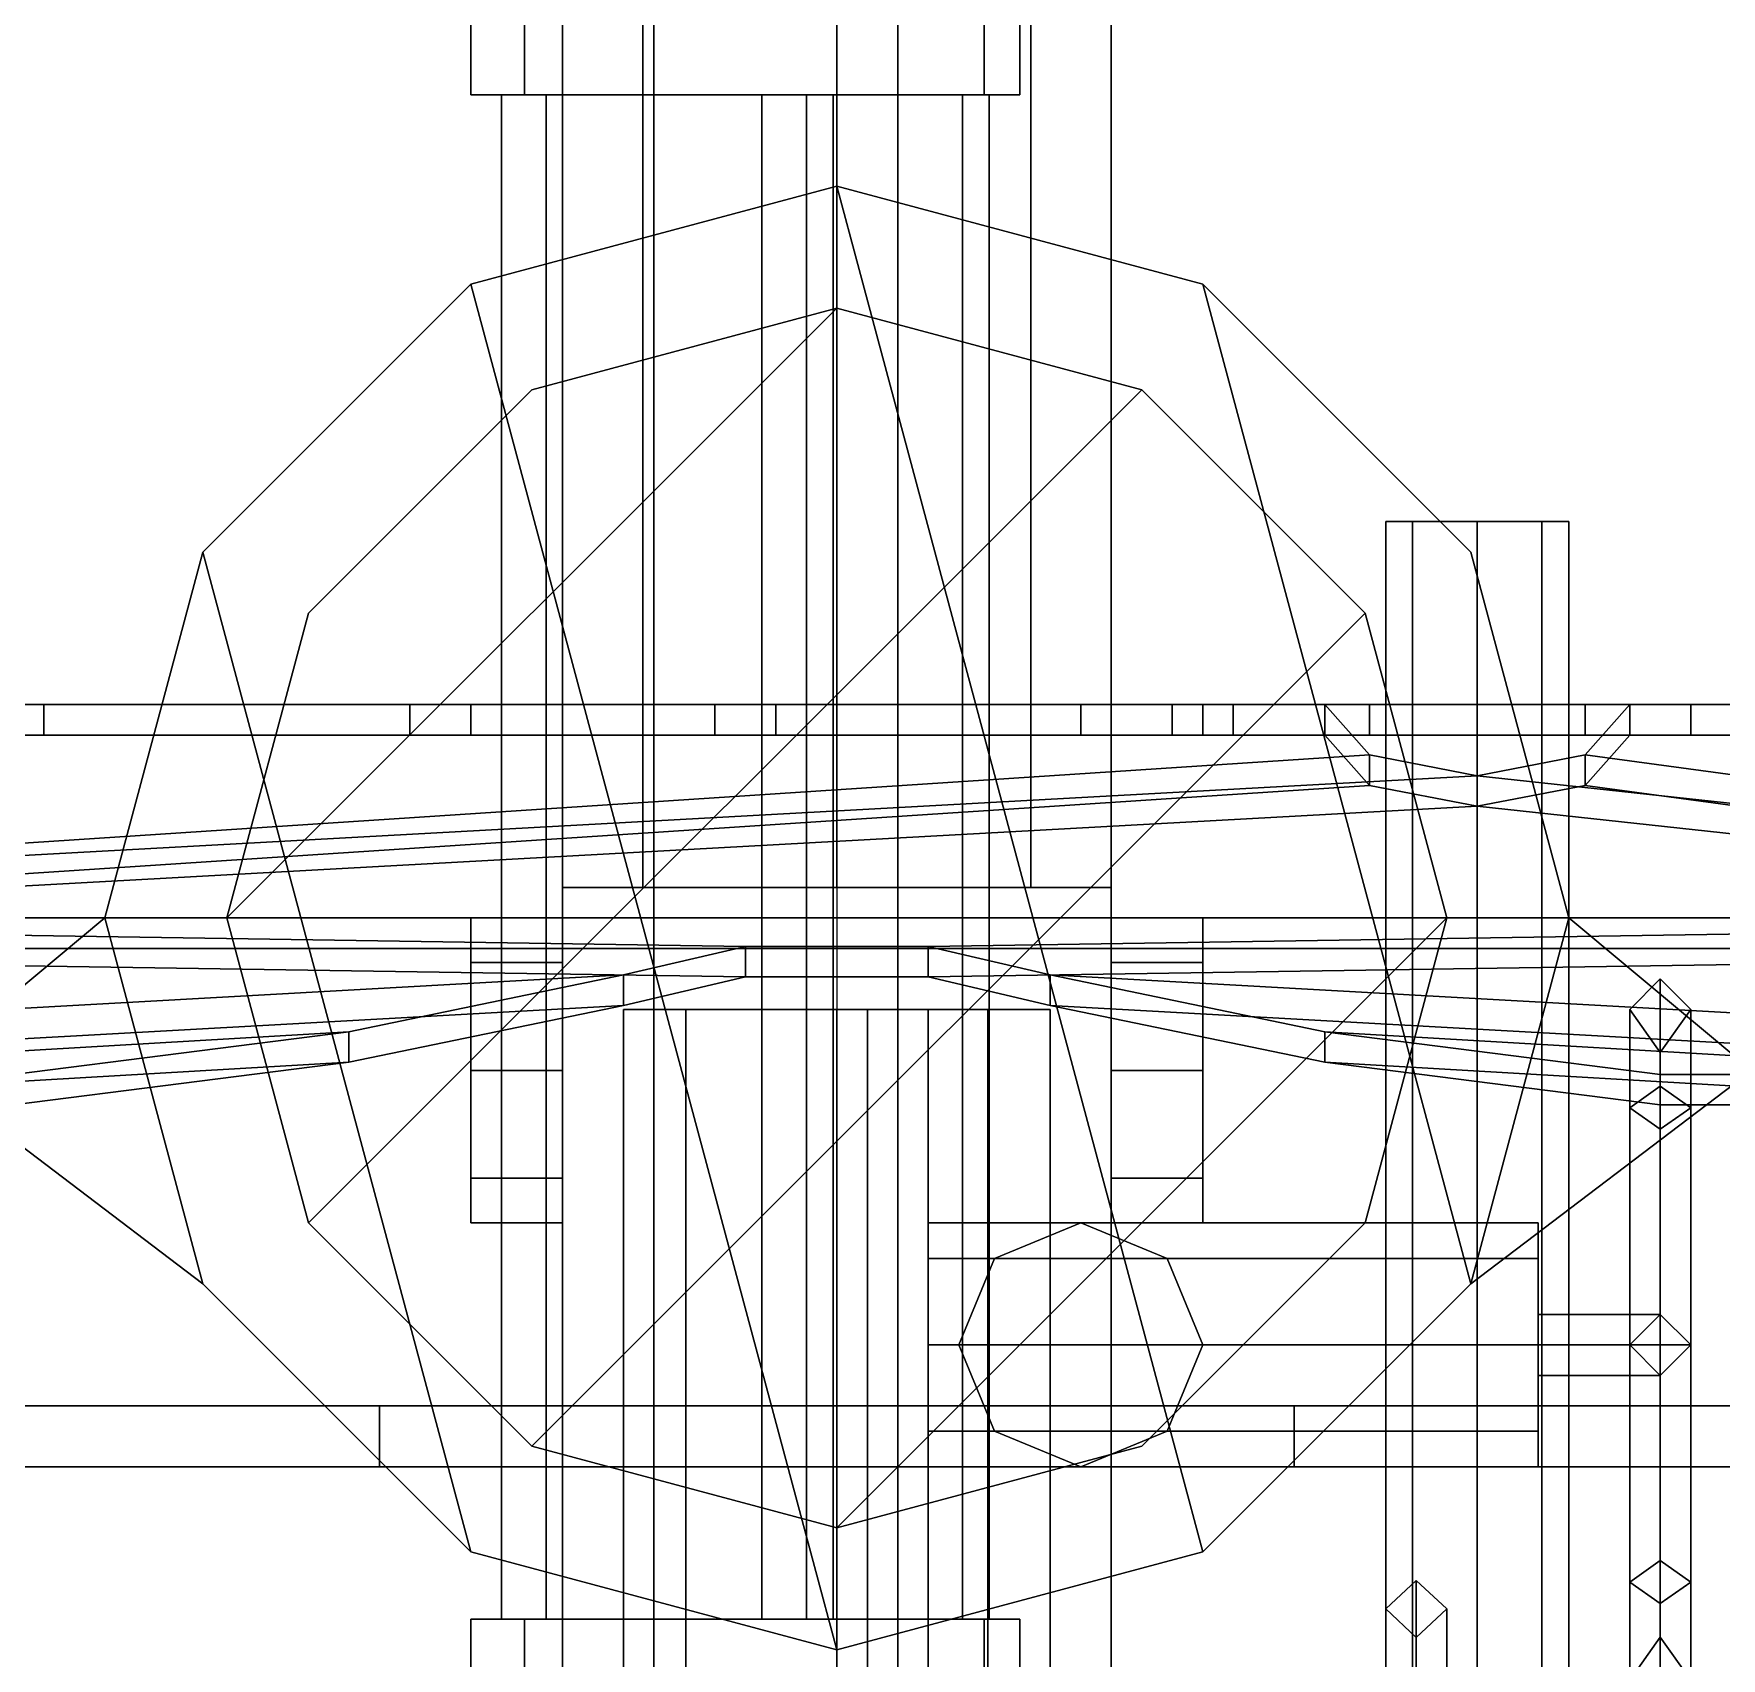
# Model space of a CAD drawing. Header units: millimetres. Extents: x -0.8 to 1, y -3.1 to 9.
# Drawn here: x -0.263 to 0.29, y -0.273 to 0.26 of the extents above; entities that cross this region are included whole.
import ezdxf

# ---------------------------------------------------------------- set-up
doc = ezdxf.new("R2010")
doc.units = ezdxf.units.MM
for name, color, linetype in [('gun', 1, 'Continuous'), ('sleeve', 5, 'Continuous'), ('tmp', 4, 'Continuous'), ('turret', 2, 'Continuous')]:
    doc.layers.add(name, color=color, linetype=linetype)

msp = doc.modelspace()

# ---------------------------------------------------------------- linework, layer by layer
for points in [[(0, 0.21, 0.48), (-0.12, 0.17785, 0.48), (-0.12, 0.17785, 0.5), (0, 0.21, 0.5)], [(-0.12, 0.17785, 0.5), (0, -0.27, 0.5), (0.12, -0.23785, 0.5), (0, 0.21, 0.5)], [(0.12, 0.17785, 0.48), (0, 0.21, 0.48), (0, 0.21, 0.5), (0.12, 0.17785, 0.5)], [(0, 0.21, 0.5), (0.12, -0.23785, 0.5), (0.20785, -0.15, 0.5), (0.12, 0.17785, 0.5)], [(-0.12, 0.17785, 0.48), (-0.20785, 0.09, 0.48), (-0.20785, 0.09, 0.5), (-0.12, 0.17785, 0.5)], [(-0.20785, 0.09, 0.5), (-0.12, -0.23785, 0.5), (0, -0.27, 0.5), (-0.12, 0.17785, 0.5)], [(0.20785, 0.09, 0.48), (0.12, 0.17785, 0.48), (0.12, 0.17785, 0.5), (0.20785, 0.09, 0.5)], [(0.12, 0.17785, 0.5), (0.20785, -0.15, 0.5), (0.24, -0.03, 0.5), (0.20785, 0.09, 0.5)], [(-0.20785, 0.09, 0.48), (-0.24, -0.03, 0.48), (-0.24, -0.03, 0.5), (-0.20785, 0.09, 0.5)], [(-0.24, -0.03, 0.5), (-0.20785, -0.15, 0.5), (-0.12, -0.23785, 0.5), (-0.20785, 0.09, 0.5)], [(0.24, -0.03, 0.48), (0.20785, 0.09, 0.48), (0.20785, 0.09, 0.5), (0.24, -0.03, 0.5)], [(0.3, -0.19, 0.28), (-0.3, -0.19, 0.28), (-0.57, 0.04, 0.28), (0.57, 0.04, 0.28)], [(0.57, 0.04, 0.28), (-0.57, 0.04, 0.28), (-0.57, 0.04, 0.48), (0.57, 0.04, 0.48)], [(-0.57, 0.04, 0.48), (-0.3, -0.08, 0.48), (-0.24, -0.03, 0.48), (-0.22124, 0.04, 0.48)], [(0.3, -0.08, 0.48), (0.57, 0.04, 0.48), (0.22124, 0.04, 0.48), (0.24, -0.03, 0.48)], [(0.28, 0.04, 0.48), (0.28, 0.03, 0.48), (0.28, 0.03, 0.55), (0.28, 0.04, 0.55)], [(0.64, 0.04, 0.55), (0.64, 0.04, 0.48), (0.28, 0.04, 0.48), (0.28, 0.04, 0.55)], [(0.28, 0.04, 0.55), (0.28, 0.03, 0.55), (0.64, 0.03, 0.55), (0.64, 0.04, 0.55)], [(0.28, 0.03, 0.55), (0.28, 0.03, 0.48), (0.64, 0.03, 0.48), (0.64, 0.03, 0.55)], [(-0.24, -0.03, 0.48), (-0.3, -0.08, 0.48), (-0.3, -0.08, 0.48), (-0.20785, -0.15, 0.48)], [(-0.24, -0.03, 0.48), (-0.20785, -0.15, 0.48), (-0.20785, -0.15, 0.5), (-0.24, -0.03, 0.5)], [(0.20785, -0.15, 0.48), (0.24, -0.03, 0.48), (0.24, -0.03, 0.5), (0.20785, -0.15, 0.5)], [(0.3, -0.08, 0.48), (0.3, -0.08, 0.48), (0.24, -0.03, 0.48), (0.20785, -0.15, 0.48)], [(-0.20785, -0.15, 0.48), (-0.3, -0.08, 0.48), (-0.3, -0.19, 0.48), (-0.16785, -0.19, 0.48)], [(0.20785, -0.15, 0.48), (0.16785, -0.19, 0.48), (0.3, -0.19, 0.48), (0.3, -0.08, 0.48)], [(-0.20785, -0.15, 0.48), (-0.12, -0.23785, 0.48), (-0.12, -0.23785, 0.5), (-0.20785, -0.15, 0.5)], [(0.12, -0.23785, 0.48), (0.20785, -0.15, 0.48), (0.20785, -0.15, 0.5), (0.12, -0.23785, 0.5)], [(-0.15, -0.21, 0.3), (-0.3, -0.21, 0.3), (-0.3, -0.19, 0.28), (-0.15, -0.19, 0.28)], [(-0.3, -0.19, 0.48), (-0.3, -0.21, 0.46), (-0.15, -0.21, 0.46), (-0.15, -0.19, 0.48)], [(0.15, -0.21, 0.28), (-0.15, -0.21, 0.28), (-0.15, -0.19, 0.28), (0.15, -0.19, 0.28)], [(-0.15, -0.19, 0.48), (-0.15, -0.21, 0.48), (0.15, -0.21, 0.48), (0.15, -0.19, 0.48)], [(0.3, -0.21, 0.3), (0.15, -0.21, 0.3), (0.15, -0.19, 0.28), (0.3, -0.19, 0.28)], [(0.15, -0.19, 0.48), (0.15, -0.21, 0.46), (0.3, -0.21, 0.46), (0.3, -0.19, 0.48)], [(0.15, -0.21, 0.3), (0.15, -0.21, 0.28), (0.15, -0.21, 0.28), (0.15, -0.19, 0.28)], [(0.15, -0.21, 0.48), (0.15, -0.21, 0.46), (0.15, -0.21, 0.46), (0.15, -0.19, 0.48)], [(-0.15, -0.21, 0.46), (-0.3, -0.21, 0.46), (-0.3, -0.21, 0.3), (-0.15, -0.21, 0.3)], [(0.15, -0.21, 0.48), (-0.15, -0.21, 0.48), (-0.15, -0.21, 0.28), (0.15, -0.21, 0.28)], [(0.3, -0.21, 0.46), (0.15, -0.21, 0.46), (0.15, -0.21, 0.3), (0.3, -0.21, 0.3)], [(-0.12, -0.23785, 0.48), (0, -0.27, 0.48), (0, -0.27, 0.5), (-0.12, -0.23785, 0.5)], [(0, -0.27, 0.48), (0.12, -0.23785, 0.48), (0.12, -0.23785, 0.5), (0, -0.27, 0.5)]]:
    msp.add_3dface(points)
at = {"layer": 'gun'}
for points in [[(-0.0495, -0.06, 0.7595), (-0.07, -0.06, 0.71), (-0.07, -0.56, 0.71), (-0.0495, -0.56, 0.7595)], [(-0.07, -0.06, 0.71), (-0.0495, -0.06, 0.6605), (-0.0495, -0.56, 0.6605), (-0.07, -0.56, 0.71)], [(0, -0.06, 0.78), (-0.0495, -0.06, 0.7595), (-0.0495, -0.56, 0.7595), (0, -0.56, 0.78)], [(-0.0495, -0.06, 0.6605), (0, -0.06, 0.64), (0, -0.56, 0.64), (-0.0495, -0.56, 0.6605)], [(0.0495, -0.06, 0.7595), (0, -0.06, 0.78), (0, -0.56, 0.78), (0.0495, -0.56, 0.7595)], [(0, -0.06, 0.64), (0.0495, -0.06, 0.6605), (0.0495, -0.56, 0.6605), (0, -0.56, 0.64)], [(0.02, -0.06, 0.87), (0.01, -0.06, 0.86), (0.01, -0.56, 0.86), (0.02, -0.56, 0.87)], [(0.01, -0.06, 0.86), (0.02, -0.06, 0.85), (0.02, -0.56, 0.85), (0.01, -0.56, 0.86)], [(0.03, -0.06, 0.86), (0.02, -0.06, 0.87), (0.02, -0.56, 0.87), (0.03, -0.56, 0.86)], [(0.02, -0.06, 0.85), (0.03, -0.06, 0.86), (0.03, -0.56, 0.86), (0.02, -0.56, 0.85)], [(0.07, -0.06, 0.71), (0.0495, -0.06, 0.7595), (0.0495, -0.56, 0.7595), (0.07, -0.56, 0.71)], [(0.0495, -0.06, 0.6605), (0.07, -0.06, 0.71), (0.07, -0.56, 0.71), (0.0495, -0.56, 0.6605)]]:
    msp.add_3dface(points, dxfattribs=at)
at = {"layer": 'sleeve'}
for points in [[(-0.06364, 0.48, 0.77364), (-0.09, 0.48, 0.71), (-0.09, -0.02, 0.71), (-0.06364, -0.02, 0.77364)], [(-0.09, 0.48, 0.71), (-0.06364, 0.48, 0.64636), (-0.06364, -0.02, 0.64636), (-0.09, -0.02, 0.71)], [(0, 0.48, 0.8), (-0.06364, 0.48, 0.77364), (-0.06364, -0.02, 0.77364), (0, -0.02, 0.8)], [(-0.06364, 0.48, 0.64636), (0, 0.48, 0.62), (0, -0.02, 0.62), (-0.06364, -0.02, 0.64636)], [(0.06364, 0.48, 0.77364), (0, 0.48, 0.8), (0, -0.02, 0.8), (0.06364, -0.02, 0.77364)], [(0, 0.48, 0.62), (0.06364, 0.48, 0.64636), (0.06364, -0.02, 0.64636), (0, -0.02, 0.62)], [(0.09, 0.48, 0.71), (0.06364, 0.48, 0.77364), (0.06364, -0.02, 0.77364), (0.09, -0.02, 0.71)], [(0.06364, 0.48, 0.64636), (0.09, 0.48, 0.71), (0.09, -0.02, 0.71), (0.06364, -0.02, 0.64636)], [(-0.10243, 0.29, 0.90243), (-0.12, 0.29, 0.86), (-0.12, 0.24, 0.86), (-0.10243, 0.24, 0.90243)], [(-0.12, 0.29, 0.86), (-0.10243, 0.29, 0.81757), (-0.10243, 0.24, 0.81757), (-0.12, 0.24, 0.86)], [(-0.06, 0.29, 0.92), (-0.10243, 0.29, 0.90243), (-0.10243, 0.24, 0.90243), (-0.06, 0.24, 0.92)], [(-0.10243, 0.29, 0.81757), (-0.09, 0.29, 0.81), (-0.09, 0.24, 0.81), (-0.10243, 0.24, 0.81757)], [(0.02, 0.29, 0.9), (-0.06, 0.29, 0.92), (-0.06, 0.24, 0.92), (0.02, 0.24, 0.9)], [(0.04828, 0.29, 0.88828), (0.02, 0.29, 0.9), (0.02, 0.24, 0.9), (0.04828, 0.24, 0.88828)], [(0.06, 0.29, 0.86), (0.04828, 0.29, 0.88828), (0.04828, 0.24, 0.88828), (0.06, 0.24, 0.86)], [(0.06, 0.29, 0.83), (0.06, 0.29, 0.86), (0.06, 0.24, 0.86), (0.06, 0.24, 0.83)], [(-0.10243, 0.24, 0.90243), (-0.12, 0.24, 0.86), (-0.11, 0.24, 0.86), (-0.09536, 0.24, 0.89536)], [(-0.12, 0.24, 0.86), (-0.10243, 0.24, 0.81757), (-0.09536, 0.24, 0.82464), (-0.11, 0.24, 0.86)], [(-0.09536, 0.24, 0.89536), (-0.11, 0.24, 0.86), (-0.11, -0.26, 0.86), (-0.09536, -0.26, 0.89536)], [(-0.11, 0.24, 0.86), (-0.09536, 0.24, 0.82464), (-0.09536, -0.26, 0.82464), (-0.11, -0.26, 0.86)], [(-0.06, 0.24, 0.92), (-0.10243, 0.24, 0.90243), (-0.09536, 0.24, 0.89536), (-0.06, 0.24, 0.91)], [(-0.10243, 0.24, 0.81757), (-0.09, 0.24, 0.81), (-0.06, 0.24, 0.81), (-0.09536, 0.24, 0.82464)], [(-0.06, 0.24, 0.91), (-0.09536, 0.24, 0.89536), (-0.09536, -0.26, 0.89536), (-0.06, -0.26, 0.91)], [(-0.09536, 0.24, 0.82464), (-0.06, 0.24, 0.81), (-0.06, -0.26, 0.81), (-0.09536, -0.26, 0.82464)], [(0.02, 0.24, 0.9), (-0.06, 0.24, 0.92), (-0.06, 0.24, 0.91), (-0.02464, 0.24, 0.89536)], [(-0.02464, 0.24, 0.89536), (-0.06, 0.24, 0.91), (-0.06, -0.26, 0.91), (-0.02464, -0.26, 0.89536)], [(-0.06, 0.24, 0.81), (-0.02464, 0.24, 0.82464), (-0.02464, -0.26, 0.82464), (-0.06, -0.26, 0.81)], [(0.02, 0.24, 0.9), (-0.02464, 0.24, 0.89536), (-0.00121, 0.24, 0.88121), (0.02, 0.24, 0.89)], [(-0.01, 0.24, 0.86), (-0.02464, 0.24, 0.89536), (-0.02464, -0.26, 0.89536), (-0.01, -0.26, 0.86)], [(-0.02464, 0.24, 0.82464), (-0.01, 0.24, 0.86), (-0.01, -0.26, 0.86), (-0.02464, -0.26, 0.82464)], [(-0.00121, 0.24, 0.88121), (-0.01, 0.24, 0.86), (-0.01, -0.26, 0.86), (-0.00121, -0.26, 0.88121)], [(-0.01, 0.24, 0.86), (-0.00121, 0.24, 0.83879), (-0.00121, -0.26, 0.83879), (-0.01, -0.26, 0.86)], [(0.02, 0.24, 0.89), (-0.00121, 0.24, 0.88121), (-0.00121, -0.26, 0.88121), (0.02, -0.26, 0.89)], [(-0.00121, 0.24, 0.83879), (0.02, 0.24, 0.83), (0.02, -0.26, 0.83), (-0.00121, -0.26, 0.83879)], [(0.04828, 0.24, 0.88828), (0.02, 0.24, 0.9), (0.02, 0.24, 0.89), (0.04121, 0.24, 0.88121)], [(0.02, 0.24, 0.83), (0.06, 0.24, 0.83), (0.04121, 0.24, 0.83879), (0.02, 0.24, 0.83)], [(0.04121, 0.24, 0.88121), (0.02, 0.24, 0.89), (0.02, -0.26, 0.89), (0.04121, -0.26, 0.88121)], [(0.02, 0.24, 0.83), (0.04121, 0.24, 0.83879), (0.04121, -0.26, 0.83879), (0.02, -0.26, 0.83)], [(0.06, 0.24, 0.86), (0.04828, 0.24, 0.88828), (0.04121, 0.24, 0.88121), (0.05, 0.24, 0.86)], [(0.06, 0.24, 0.83), (0.06, 0.24, 0.86), (0.05, 0.24, 0.86), (0.04121, 0.24, 0.83879)], [(0.05, 0.24, 0.86), (0.04121, 0.24, 0.88121), (0.04121, -0.26, 0.88121), (0.05, -0.26, 0.86)], [(0.04121, 0.24, 0.83879), (0.05, 0.24, 0.86), (0.05, -0.26, 0.86), (0.04121, -0.26, 0.83879)], [(-0.09, -0.02, 0.53), (-0.09, -0.56, 0.53), (-0.09, -0.56, 0.83), (-0.09, -0.02, 0.83)], [(0.09, -0.02, 0.83), (0.09, -0.02, 0.53), (-0.09, -0.02, 0.53), (-0.09, -0.02, 0.83)], [(0.09, -0.02, 0.53), (0.09, -0.56, 0.53), (-0.09, -0.56, 0.53), (-0.09, -0.02, 0.53)], [(-0.09, -0.02, 0.83), (-0.09, -0.56, 0.83), (0.09, -0.56, 0.83), (0.09, -0.02, 0.83)], [(0.09, -0.56, 0.83), (0.09, -0.56, 0.53), (0.09, -0.02, 0.53), (0.09, -0.02, 0.83)], [(-0.11, -0.26, 0.86), (-0.09536, -0.26, 0.82464), (-0.10243, -0.26, 0.81757), (-0.12, -0.26, 0.86)], [(-0.12, -0.26, 0.86), (-0.10243, -0.26, 0.81757), (-0.10243, -0.43, 0.81757), (-0.12, -0.43, 0.86)], [(-0.09536, -0.26, 0.89536), (-0.11, -0.26, 0.86), (-0.12, -0.26, 0.86), (-0.10243, -0.26, 0.90243)], [(-0.10243, -0.26, 0.90243), (-0.12, -0.26, 0.86), (-0.12, -0.43, 0.86), (-0.10243, -0.43, 0.90243)], [(-0.09536, -0.26, 0.82464), (-0.09, -0.26, 0.82243), (-0.09, -0.26, 0.81), (-0.10243, -0.26, 0.81757)], [(-0.10243, -0.26, 0.81757), (-0.09, -0.26, 0.81), (-0.09, -0.43, 0.81), (-0.10243, -0.43, 0.81757)], [(-0.06, -0.26, 0.91), (-0.09536, -0.26, 0.89536), (-0.10243, -0.26, 0.90243), (-0.06, -0.26, 0.92)], [(-0.06, -0.26, 0.92), (-0.10243, -0.26, 0.90243), (-0.10243, -0.43, 0.90243), (-0.06, -0.43, 0.92)], [(-0.02464, -0.26, 0.89536), (-0.06, -0.26, 0.91), (-0.06, -0.26, 0.92), (0.02, -0.26, 0.9)], [(0.02, -0.26, 0.9), (-0.06, -0.26, 0.92), (-0.06, -0.43, 0.92), (0.02, -0.43, 0.9)], [(-0.01, -0.26, 0.86), (-0.02464, -0.26, 0.89536), (-0.00121, -0.26, 0.88121)], [(-0.00121, -0.26, 0.88121), (-0.02464, -0.26, 0.89536), (0.02, -0.26, 0.9), (0.02, -0.26, 0.89)], [(0.04121, -0.26, 0.83879), (0.06, -0.26, 0.83), (0.02, -0.26, 0.83)], [(0.02, -0.26, 0.89), (0.02, -0.26, 0.9), (0.04828, -0.26, 0.88828), (0.04121, -0.26, 0.88121)], [(0.04828, -0.26, 0.88828), (0.02, -0.26, 0.9), (0.02, -0.43, 0.9), (0.04828, -0.43, 0.88828)], [(0.05, -0.26, 0.86), (0.06, -0.26, 0.86), (0.06, -0.26, 0.83), (0.04121, -0.26, 0.83879)], [(0.04121, -0.26, 0.88121), (0.04828, -0.26, 0.88828), (0.06, -0.26, 0.86), (0.05, -0.26, 0.86)], [(0.06, -0.26, 0.86), (0.04828, -0.26, 0.88828), (0.04828, -0.43, 0.88828), (0.06, -0.43, 0.86)], [(0.06, -0.26, 0.83), (0.06, -0.26, 0.86), (0.06, -0.43, 0.86), (0.06, -0.43, 0.83)]]:
    msp.add_3dface(points, dxfattribs=at)
at = {"layer": 'tmp'}
msp.add_xline((0, -0.04, 2.23), (0, -1), dxfattribs=at)
at = {"layer": 'turret'}
for points in [[(-0.1, 0.14321, 0.52), (-0.17321, 0.07, 0.52), (-0.2, -0.03, 0.52), (0, 0.17, 0.52)], [(0, 0.17, 0.52), (-0.2, -0.03, 0.52), (-0.17321, -0.13, 0.52), (0.1, 0.14321, 0.52)], [(0, 0.17, 0.5), (-0.1, 0.14321, 0.5), (-0.1, 0.14321, 0.52), (0, 0.17, 0.52)], [(0.1, 0.14321, 0.5), (0, 0.17, 0.5), (0, 0.17, 0.52), (0.1, 0.14321, 0.52)], [(-0.1, 0.14321, 0.5), (-0.17321, 0.07, 0.5), (-0.17321, 0.07, 0.52), (-0.1, 0.14321, 0.52)], [(0.1, 0.14321, 0.52), (-0.17321, -0.13, 0.52), (-0.1, -0.20321, 0.52), (0.17321, 0.07, 0.52)], [(0.17321, 0.07, 0.5), (0.1, 0.14321, 0.5), (0.1, 0.14321, 0.52), (0.17321, 0.07, 0.52)], [(0.18879, 0.1, 0.91121), (0.18, 0.1, 0.89), (0.18, -0.31, 0.89), (0.18879, -0.31, 0.91121)], [(0.18, 0.1, 0.89), (0.18879, 0.1, 0.86879), (0.18879, -0.31, 0.86879), (0.18, -0.31, 0.89)], [(0.23121, 0.1, 0.91121), (0.18, 0.1, 0.89), (0.18879, 0.1, 0.91121), (0.21, 0.1, 0.92)], [(0.24, 0.1, 0.89), (0.18879, 0.1, 0.86879), (0.18, 0.1, 0.89), (0.23121, 0.1, 0.91121)], [(0.21, 0.1, 0.92), (0.18879, 0.1, 0.91121), (0.18879, -0.31, 0.91121), (0.21, -0.31, 0.92)], [(0.18879, 0.1, 0.86879), (0.21, 0.1, 0.86), (0.21, -0.31, 0.86), (0.18879, -0.31, 0.86879)], [(0.23121, 0.1, 0.86879), (0.21, 0.1, 0.86), (0.18879, 0.1, 0.86879), (0.24, 0.1, 0.89)], [(0.23121, 0.1, 0.91121), (0.21, 0.1, 0.92), (0.21, -0.31, 0.92), (0.23121, -0.31, 0.91121)], [(0.21, 0.1, 0.86), (0.23121, 0.1, 0.86879), (0.23121, -0.31, 0.86879), (0.21, -0.31, 0.86)], [(0.24, 0.1, 0.89), (0.23121, 0.1, 0.91121), (0.23121, -0.31, 0.91121), (0.24, -0.31, 0.89)], [(0.23121, 0.1, 0.86879), (0.24, 0.1, 0.89), (0.24, -0.31, 0.89), (0.23121, -0.31, 0.86879)], [(-0.17321, 0.07, 0.5), (-0.2, -0.03, 0.5), (-0.2, -0.03, 0.52), (-0.17321, 0.07, 0.52)], [(0.17321, 0.07, 0.52), (-0.1, -0.20321, 0.52), (0, -0.23, 0.52), (0.2, -0.03, 0.52)], [(0.2, -0.03, 0.5), (0.17321, 0.07, 0.5), (0.17321, 0.07, 0.52), (0.2, -0.03, 0.52)], [(0.05, 0.04, 0.58), (0.64, 0.04, 0.56), (-0.64, 0.04, 0.56), (-0.04, 0.04, 0.58)], [(0.16, 0.04, 0.95), (-0.02, 0.04, 0.94), (-0.06, 0.04, 0.94), (-0.64, 0.04, 0.95)], [(-0.06, 0.04, 0.94), (-0.09, 0.04, 0.93), (-0.09, 0.04, 0.93), (-0.64, 0.04, 0.95)], [(-0.09, 0.04, 0.93), (-0.12, 0.04, 0.89), (-0.12, 0.04, 0.89), (-0.64, 0.04, 0.95)], [(-0.12, 0.04, 0.89), (-0.12, 0.04, 0.86), (-0.12, 0.04, 0.86), (-0.64, 0.04, 0.95)], [(-0.12, 0.04, 0.86), (-0.14, 0.04, 0.83), (-0.14, 0.04, 0.83), (-0.64, 0.04, 0.95)], [(-0.14, 0.04, 0.83), (-0.14, 0.04, 0.8), (-0.14, 0.04, 0.8), (-0.64, 0.04, 0.95)], [(-0.14, 0.04, 0.8), (-0.64, 0.04, 0.56), (-0.64, 0.04, 0.56), (-0.64, 0.04, 0.95)], [(-0.12, 0.04, 0.75), (-0.64, 0.04, 0.56), (-0.64, 0.04, 0.56), (-0.14, 0.04, 0.8)], [(-0.12, 0.04, 0.65), (-0.64, 0.04, 0.56), (-0.64, 0.04, 0.56), (-0.12, 0.04, 0.75)], [(-0.04, 0.04, 0.58), (-0.64, 0.04, 0.56), (-0.64, 0.04, 0.56), (-0.12, 0.04, 0.65)], [(0.17464, 0.0235, 0.98536), (0.16, 0.04, 0.95), (-0.64, 0.04, 0.95), (-0.64, -0.03, 1.1)], [(-0.26, 0.04, 0.52), (-0.26, 0.03, 0.52), (-0.26, 0.03, 0.56), (-0.26, 0.04, 0.56)], [(0.26, 0.04, 0.56), (0.26, 0.04, 0.52), (-0.26, 0.04, 0.52), (-0.26, 0.04, 0.56)], [(0.26, 0.04, 0.52), (0.26, 0.03, 0.52), (-0.26, 0.03, 0.52), (-0.26, 0.04, 0.52)], [(-0.12, 0.04, 0.86), (-0.12, 0.03, 0.86), (-0.14, 0.03, 0.83), (-0.14, 0.04, 0.83)], [(-0.14, 0.04, 0.83), (-0.14, 0.03, 0.83), (-0.14, 0.03, 0.8), (-0.14, 0.04, 0.8)], [(-0.14, 0.04, 0.8), (-0.14, 0.03, 0.8), (-0.12, 0.03, 0.75), (-0.12, 0.04, 0.75)], [(-0.09, 0.04, 0.93), (-0.09, 0.03, 0.93), (-0.12, 0.03, 0.89), (-0.12, 0.04, 0.89)], [(-0.12, 0.04, 0.89), (-0.12, 0.03, 0.89), (-0.12, 0.03, 0.86), (-0.12, 0.04, 0.86)], [(-0.12, 0.04, 0.75), (-0.12, 0.03, 0.75), (-0.12, 0.03, 0.65), (-0.12, 0.04, 0.65)], [(-0.12, 0.04, 0.65), (-0.12, 0.03, 0.65), (-0.04, 0.03, 0.58), (-0.04, 0.04, 0.58)], [(-0.06, 0.04, 0.94), (-0.06, 0.03, 0.94), (-0.09, 0.03, 0.93), (-0.09, 0.04, 0.93)], [(-0.02, 0.04, 0.94), (-0.02, 0.03, 0.94), (-0.06, 0.03, 0.94), (-0.06, 0.04, 0.94)], [(-0.04, 0.04, 0.58), (-0.04, 0.03, 0.58), (0.05, 0.03, 0.58), (0.05, 0.04, 0.58)], [(0.16, 0.04, 0.95), (0.05, 0.04, 0.89), (0.05, 0.04, 0.89), (-0.02, 0.04, 0.94)], [(0.05, 0.04, 0.89), (0.05, 0.03, 0.89), (-0.02, 0.03, 0.94), (-0.02, 0.04, 0.94)], [(0.11, 0.04, 0.64), (0.64, 0.04, 0.56), (0.64, 0.04, 0.56), (0.05, 0.04, 0.58)], [(0.16, 0.04, 0.95), (0.08, 0.04, 0.83), (0.08, 0.04, 0.83), (0.05, 0.04, 0.89)], [(0.05, 0.04, 0.58), (0.05, 0.03, 0.58), (0.11, 0.03, 0.64), (0.11, 0.04, 0.64)], [(0.08, 0.04, 0.83), (0.08, 0.03, 0.83), (0.05, 0.03, 0.89), (0.05, 0.04, 0.89)], [(0.16, 0.04, 0.87), (0.12, 0.04, 0.76), (0.12, 0.04, 0.76), (0.08, 0.04, 0.81)], [(0.16, 0.04, 0.95), (0.08, 0.04, 0.81), (0.08, 0.04, 0.81), (0.08, 0.04, 0.83)], [(0.12, 0.04, 0.76), (0.12, 0.03, 0.76), (0.08, 0.03, 0.81), (0.08, 0.04, 0.81)], [(0.08, 0.04, 0.81), (0.08, 0.03, 0.81), (0.08, 0.03, 0.83), (0.08, 0.04, 0.83)], [(0.16, 0.04, 0.95), (0.16, 0.04, 0.87), (0.16, 0.04, 0.87), (0.08, 0.04, 0.81)], [(0.13, 0.04, 0.71), (0.64, 0.04, 0.56), (0.64, 0.04, 0.56), (0.11, 0.04, 0.64)], [(0.11, 0.04, 0.64), (0.11, 0.03, 0.64), (0.13, 0.03, 0.71), (0.13, 0.04, 0.71)], [(0.12, 0.04, 0.76), (0.64, 0.04, 0.56), (0.64, 0.04, 0.56), (0.13, 0.04, 0.71)], [(0.64, 0.04, 0.95), (0.64, 0.04, 0.56), (0.64, 0.04, 0.56), (0.12, 0.04, 0.76)], [(0.13, 0.04, 0.71), (0.13, 0.03, 0.71), (0.12, 0.03, 0.76), (0.12, 0.04, 0.76)], [(0.17464, 0.04, 0.83464), (0.12, 0.04, 0.76), (0.12, 0.04, 0.76), (0.16, 0.04, 0.87)], [(0.21, 0.04, 0.82), (0.12, 0.04, 0.76), (0.12, 0.04, 0.76), (0.17464, 0.04, 0.83464)], [(0.64, 0.04, 0.95), (0.12, 0.04, 0.76), (0.12, 0.04, 0.76), (0.21, 0.04, 0.82)], [(0.16, 0.04, 0.87), (0.16, 0.03, 0.87), (0.17464, 0.03, 0.83464), (0.17464, 0.04, 0.83464)], [(0.16, 0.04, 0.95), (0.16, 0.03, 0.95), (0.16, 0.03, 0.87), (0.16, 0.04, 0.87)], [(0.17464, 0.0235, 0.98536), (0.17464, 0.0135, 0.98536), (0.16, 0.03, 0.95), (0.16, 0.04, 0.95)], [(0.17464, 0.04, 0.83464), (0.17464, 0.03, 0.83464), (0.21, 0.03, 0.82), (0.21, 0.04, 0.82)], [(0.64, 0.04, 0.95), (0.21, 0.04, 0.82), (0.21, 0.04, 0.82), (0.24536, 0.04, 0.83464)], [(0.21, 0.04, 0.82), (0.21, 0.03, 0.82), (0.24536, 0.03, 0.83464), (0.24536, 0.04, 0.83464)], [(0.64, -0.03, 1.1), (0.64, 0.04, 0.95), (0.26, 0.04, 0.95), (0.24536, 0.0235, 0.98536)], [(0.64, 0.04, 0.95), (0.24536, 0.04, 0.83464), (0.24536, 0.04, 0.83464), (0.26, 0.04, 0.87)], [(0.26, 0.04, 0.95), (0.26, 0.03, 0.95), (0.24536, 0.0135, 0.98536), (0.24536, 0.0235, 0.98536)], [(0.24536, 0.04, 0.83464), (0.24536, 0.03, 0.83464), (0.26, 0.03, 0.87), (0.26, 0.04, 0.87)], [(0.26, 0.03, 0.56), (0.26, 0.03, 0.52), (0.26, 0.04, 0.52), (0.26, 0.04, 0.56)], [(0.64, 0.04, 0.95), (0.26, 0.04, 0.87), (0.26, 0.04, 0.87), (0.26, 0.04, 0.95)], [(0.26, 0.04, 0.87), (0.26, 0.03, 0.87), (0.26, 0.03, 0.95), (0.26, 0.04, 0.95)], [(-0.04, 0.03, 0.58), (-0.64, 0.03, 0.56), (0.64, 0.03, 0.56), (0.05, 0.03, 0.58)], [(-0.64, 0.03, 0.95), (-0.06, 0.03, 0.94), (-0.02, 0.03, 0.94), (0.16, 0.03, 0.95)], [(-0.64, 0.03, 0.95), (-0.09, 0.03, 0.93), (-0.09, 0.03, 0.93), (-0.06, 0.03, 0.94)], [(-0.64, 0.03, 0.95), (-0.12, 0.03, 0.89), (-0.12, 0.03, 0.89), (-0.09, 0.03, 0.93)], [(-0.64, 0.03, 0.95), (-0.12, 0.03, 0.86), (-0.12, 0.03, 0.86), (-0.12, 0.03, 0.89)], [(-0.64, 0.03, 0.95), (-0.14, 0.03, 0.83), (-0.14, 0.03, 0.83), (-0.12, 0.03, 0.86)], [(-0.64, 0.03, 0.95), (-0.14, 0.03, 0.8), (-0.14, 0.03, 0.8), (-0.14, 0.03, 0.83)], [(-0.64, 0.03, 0.95), (-0.64, 0.03, 0.56), (-0.64, 0.03, 0.56), (-0.14, 0.03, 0.8)], [(-0.14, 0.03, 0.8), (-0.64, 0.03, 0.56), (-0.64, 0.03, 0.56), (-0.12, 0.03, 0.75)], [(-0.12, 0.03, 0.75), (-0.64, 0.03, 0.56), (-0.64, 0.03, 0.56), (-0.12, 0.03, 0.65)], [(-0.12, 0.03, 0.65), (-0.64, 0.03, 0.56), (-0.64, 0.03, 0.56), (-0.04, 0.03, 0.58)], [(-0.64, -0.04, 1.1), (-0.64, 0.03, 0.95), (0.16, 0.03, 0.95), (0.17464, 0.0135, 0.98536)], [(-0.26, 0.03, 0.56), (-0.26, 0.03, 0.52), (0.26, 0.03, 0.52), (0.26, 0.03, 0.56)], [(-0.02, 0.03, 0.94), (0.05, 0.03, 0.89), (0.05, 0.03, 0.89), (0.16, 0.03, 0.95)], [(0.05, 0.03, 0.58), (0.64, 0.03, 0.56), (0.64, 0.03, 0.56), (0.11, 0.03, 0.64)], [(0.05, 0.03, 0.89), (0.08, 0.03, 0.83), (0.08, 0.03, 0.83), (0.16, 0.03, 0.95)], [(0.08, 0.03, 0.81), (0.12, 0.03, 0.76), (0.12, 0.03, 0.76), (0.16, 0.03, 0.87)], [(0.08, 0.03, 0.83), (0.08, 0.03, 0.81), (0.08, 0.03, 0.81), (0.16, 0.03, 0.95)], [(0.08, 0.03, 0.81), (0.16, 0.03, 0.87), (0.16, 0.03, 0.87), (0.16, 0.03, 0.95)], [(0.11, 0.03, 0.64), (0.64, 0.03, 0.56), (0.64, 0.03, 0.56), (0.13, 0.03, 0.71)], [(0.13, 0.03, 0.71), (0.64, 0.03, 0.56), (0.64, 0.03, 0.56), (0.12, 0.03, 0.76)], [(0.12, 0.03, 0.76), (0.64, 0.03, 0.56), (0.64, 0.03, 0.56), (0.64, 0.03, 0.95)], [(0.16, 0.03, 0.87), (0.12, 0.03, 0.76), (0.12, 0.03, 0.76), (0.17464, 0.03, 0.83464)], [(0.17464, 0.03, 0.83464), (0.12, 0.03, 0.76), (0.12, 0.03, 0.76), (0.21, 0.03, 0.82)], [(0.21, 0.03, 0.82), (0.12, 0.03, 0.76), (0.12, 0.03, 0.76), (0.64, 0.03, 0.95)], [(0.24536, 0.03, 0.83464), (0.21, 0.03, 0.82), (0.21, 0.03, 0.82), (0.64, 0.03, 0.95)], [(0.24536, 0.0135, 0.98536), (0.26, 0.03, 0.95), (0.64, 0.03, 0.95), (0.64, -0.04, 1.1)], [(0.26, 0.03, 0.87), (0.24536, 0.03, 0.83464), (0.24536, 0.03, 0.83464), (0.64, 0.03, 0.95)], [(0.26, 0.03, 0.95), (0.26, 0.03, 0.87), (0.26, 0.03, 0.87), (0.64, 0.03, 0.95)], [(0.21, 0.01667, 1), (0.17464, 0.0235, 0.98536), (-0.64, -0.03, 1.1)], [(0.21, 0.01667, 1), (0.21, 0.00667, 1), (0.17464, 0.0135, 0.98536), (0.17464, 0.0235, 0.98536)], [(0.64, -0.03, 1.1), (0.24536, 0.0235, 0.98536), (0.21, 0.01667, 1)], [(0.24536, 0.0235, 0.98536), (0.24536, 0.0135, 0.98536), (0.21, 0.00667, 1), (0.21, 0.01667, 1)], [(0.64, -0.03, 1.1), (0.21, 0.01667, 1), (-0.64, -0.03, 1.1)], [(-0.64, -0.04, 1.1), (-0.64, -0.04, 1.1), (0.17464, 0.0135, 0.98536), (0.21, 0.00667, 1)], [(0.21, 0.00667, 1), (0.21, 0.00667, 1), (0.24536, 0.0135, 0.98536), (0.64, -0.04, 1.1)], [(-0.64, -0.04, 1.1), (-0.64, -0.04, 1.1), (0.21, 0.00667, 1), (0.64, -0.04, 1.1)], [(0.03, -0.03933, 1.12), (0.64, -0.03, 1.1), (-0.64, -0.03, 1.1), (-0.03, -0.03933, 1.12)], [(-0.07, -0.04867, 1.14), (-0.03, -0.03933, 1.12), (-0.64, -0.03, 1.1), (-0.49, -0.072, 1.19)], [(-0.2, -0.03, 0.5), (-0.17321, -0.13, 0.5), (-0.17321, -0.13, 0.52), (-0.2, -0.03, 0.52)], [(-0.12, -0.03, 0.52), (-0.12, -0.13, 0.52), (-0.12, -0.13, 0.71), (-0.12, -0.03, 0.71)], [(-0.09, -0.03, 0.71), (-0.09, -0.03, 0.52), (-0.12, -0.03, 0.52), (-0.12, -0.03, 0.71)], [(-0.09, -0.04464, 0.74536), (-0.09, -0.03, 0.71), (-0.12, -0.03, 0.71), (-0.12, -0.04464, 0.74536)], [(-0.12, -0.03, 0.71), (-0.12, -0.13, 0.71), (-0.12, -0.11536, 0.74536), (-0.12, -0.04464, 0.74536)], [(-0.09, -0.13, 0.71), (-0.09, -0.13, 0.52), (-0.09, -0.03, 0.52), (-0.09, -0.03, 0.71)], [(-0.09, -0.11536, 0.74536), (-0.09, -0.13, 0.71), (-0.09, -0.03, 0.71), (-0.09, -0.04464, 0.74536)], [(0.2, -0.03, 0.52), (0, -0.23, 0.52), (0.1, -0.20321, 0.52), (0.17321, -0.13, 0.52)], [(0.49, -0.072, 1.19), (0.64, -0.03, 1.1), (0.03, -0.03933, 1.12), (0.07, -0.04867, 1.14)], [(0.09, -0.03, 0.52), (0.09, -0.13, 0.52), (0.09, -0.13, 0.71), (0.09, -0.03, 0.71)], [(0.12, -0.03, 0.71), (0.12, -0.03, 0.52), (0.09, -0.03, 0.52), (0.09, -0.03, 0.71)], [(0.12, -0.04464, 0.74536), (0.12, -0.03, 0.71), (0.09, -0.03, 0.71), (0.09, -0.04464, 0.74536)], [(0.09, -0.03, 0.71), (0.09, -0.13, 0.71), (0.09, -0.11536, 0.74536), (0.09, -0.04464, 0.74536)], [(0.12, -0.13, 0.71), (0.12, -0.13, 0.52), (0.12, -0.03, 0.52), (0.12, -0.03, 0.71)], [(0.12, -0.11536, 0.74536), (0.12, -0.13, 0.71), (0.12, -0.03, 0.71), (0.12, -0.04464, 0.74536)], [(0.17321, -0.13, 0.5), (0.2, -0.03, 0.5), (0.2, -0.03, 0.52), (0.17321, -0.13, 0.52)], [(-0.03, -0.04933, 1.12), (-0.64, -0.04, 1.1), (0.64, -0.04, 1.1), (0.03, -0.04933, 1.12)], [(-0.49, -0.082, 1.19), (-0.64, -0.04, 1.1), (-0.03, -0.04933, 1.12), (-0.07, -0.05867, 1.14)], [(-0.07, -0.04867, 1.14), (-0.07, -0.05867, 1.14), (-0.03, -0.04933, 1.12), (-0.03, -0.03933, 1.12)], [(-0.03, -0.03933, 1.12), (-0.03, -0.04933, 1.12), (0.03, -0.04933, 1.12), (0.03, -0.03933, 1.12)], [(0.03, -0.03933, 1.12), (0.03, -0.04933, 1.12), (0.07, -0.05867, 1.14), (0.07, -0.04867, 1.14)], [(0.07, -0.05867, 1.14), (0.03, -0.04933, 1.12), (0.64, -0.04, 1.1), (0.49, -0.082, 1.19)], [(-0.16, -0.06733, 1.18), (-0.07, -0.04867, 1.14), (-0.49, -0.072, 1.19), (-0.4, -0.08133, 1.21)], [(-0.16, -0.06733, 1.18), (-0.16, -0.07733, 1.18), (-0.07, -0.05867, 1.14), (-0.07, -0.04867, 1.14)], [(-0.09, -0.08, 0.76), (-0.09, -0.04464, 0.74536), (-0.12, -0.04464, 0.74536), (-0.12, -0.08, 0.76)], [(-0.12, -0.04464, 0.74536), (-0.12, -0.11536, 0.74536), (-0.12, -0.08, 0.76)], [(-0.09, -0.08, 0.76), (-0.09, -0.11536, 0.74536), (-0.09, -0.04464, 0.74536), (-0.09, -0.08, 0.76)], [(0.4, -0.08133, 1.21), (0.49, -0.072, 1.19), (0.07, -0.04867, 1.14), (0.16, -0.06733, 1.18)], [(0.07, -0.04867, 1.14), (0.07, -0.05867, 1.14), (0.16, -0.07733, 1.18), (0.16, -0.06733, 1.18)], [(0.12, -0.08, 0.76), (0.12, -0.04464, 0.74536), (0.09, -0.04464, 0.74536), (0.09, -0.08, 0.76)], [(0.09, -0.04464, 0.74536), (0.09, -0.11536, 0.74536), (0.09, -0.08, 0.76)], [(0.12, -0.08, 0.76), (0.12, -0.11536, 0.74536), (0.12, -0.04464, 0.74536), (0.12, -0.08, 0.76)], [(0.27, -0.05, 0.77), (0.26, -0.06, 0.77), (0.26, -0.09222, 0.84778), (0.27, -0.08515, 0.85485)], [(0.27, -0.08515, 0.68515), (0.26, -0.09222, 0.69222), (0.26, -0.06, 0.77), (0.27, -0.05, 0.77)], [(0.28, -0.06, 0.77), (0.27, -0.05, 0.77), (0.27, -0.08515, 0.85485), (0.28, -0.09222, 0.84778)], [(0.28, -0.09222, 0.69222), (0.27, -0.08515, 0.68515), (0.27, -0.05, 0.77), (0.28, -0.06, 0.77)], [(-0.4, -0.09133, 1.21), (-0.49, -0.082, 1.19), (-0.07, -0.05867, 1.14), (-0.16, -0.07733, 1.18)], [(0.16, -0.07733, 1.18), (0.07, -0.05867, 1.14), (0.49, -0.082, 1.19), (0.4, -0.09133, 1.21)], [(0.26, -0.06, 0.77), (0.27, -0.07414, 0.78), (0.27, -0.09929, 0.84071), (0.26, -0.09222, 0.84778)], [(0.26, -0.09222, 0.69222), (0.27, -0.09929, 0.69929), (0.27, -0.07414, 0.76), (0.26, -0.06, 0.77)], [(0.27, -0.16, 0.76), (0.26, -0.16, 0.77), (0.26, -0.06, 0.77), (0.27, -0.07414, 0.76)], [(0.26, -0.16, 0.77), (0.27, -0.16, 0.78), (0.27, -0.07414, 0.78), (0.26, -0.06, 0.77)], [(0.27, -0.07414, 0.78), (0.28, -0.06, 0.77), (0.28, -0.09222, 0.84778), (0.27, -0.09929, 0.84071)], [(0.27, -0.09929, 0.69929), (0.28, -0.09222, 0.69222), (0.28, -0.06, 0.77), (0.27, -0.07414, 0.76)], [(0.28, -0.17, 0.77), (0.27, -0.16, 0.76), (0.27, -0.07414, 0.76), (0.28, -0.06, 0.77)], [(0.27, -0.16, 0.78), (0.28, -0.17, 0.77), (0.28, -0.06, 0.77), (0.27, -0.07414, 0.78)], [(-0.27, -0.08133, 1.21), (-0.16, -0.06733, 1.18), (-0.4, -0.08133, 1.21), (-0.27, -0.08133, 1.21)], [(-0.27, -0.08133, 1.21), (-0.27, -0.09133, 1.21), (-0.16, -0.07733, 1.18), (-0.16, -0.06733, 1.18)], [(0.27, -0.08133, 1.21), (0.4, -0.08133, 1.21), (0.16, -0.06733, 1.18), (0.27, -0.08133, 1.21)], [(0.16, -0.06733, 1.18), (0.16, -0.07733, 1.18), (0.27, -0.09133, 1.21), (0.27, -0.08133, 1.21)], [(-0.27, -0.09133, 1.21), (-0.4, -0.09133, 1.21), (-0.16, -0.07733, 1.18), (-0.27, -0.09133, 1.21)], [(0.27, -0.09133, 1.21), (0.16, -0.07733, 1.18), (0.4, -0.09133, 1.21), (0.27, -0.09133, 1.21)], [(-0.09, -0.11536, 0.74536), (-0.09, -0.08, 0.76), (-0.12, -0.08, 0.76), (-0.12, -0.11536, 0.74536)], [(0.12, -0.11536, 0.74536), (0.12, -0.08, 0.76), (0.09, -0.08, 0.76), (0.09, -0.11536, 0.74536)], [(0.27, -0.08133, 1.21), (0.27, -0.09133, 1.21), (0.4, -0.09133, 1.21), (0.4, -0.08133, 1.21)], [(0.27, -0.08515, 0.85485), (0.26, -0.09222, 0.84778), (0.26, -0.17, 0.88), (0.27, -0.17, 0.89)], [(0.27, -0.17, 0.65), (0.26, -0.17, 0.66), (0.26, -0.09222, 0.69222), (0.27, -0.08515, 0.68515)], [(0.28, -0.09222, 0.84778), (0.27, -0.08515, 0.85485), (0.27, -0.17, 0.89), (0.28, -0.17, 0.88)], [(0.28, -0.17, 0.66), (0.27, -0.17, 0.65), (0.27, -0.08515, 0.68515), (0.28, -0.09222, 0.69222)], [(0.26, -0.09222, 0.84778), (0.27, -0.09929, 0.84071), (0.27, -0.16, 0.86586), (0.26, -0.17, 0.88)], [(0.26, -0.17, 0.66), (0.27, -0.16, 0.67414), (0.27, -0.09929, 0.69929), (0.26, -0.09222, 0.69222)], [(0.27, -0.09929, 0.84071), (0.28, -0.09222, 0.84778), (0.28, -0.17, 0.88), (0.27, -0.16, 0.86586)], [(0.27, -0.16, 0.67414), (0.28, -0.17, 0.66), (0.28, -0.09222, 0.69222), (0.27, -0.09929, 0.69929)], [(-0.09, -0.13, 0.71), (-0.09, -0.11536, 0.74536), (-0.12, -0.11536, 0.74536), (-0.12, -0.13, 0.71)], [(0.12, -0.13, 0.71), (0.12, -0.11536, 0.74536), (0.09, -0.11536, 0.74536), (0.09, -0.13, 0.71)], [(-0.17321, -0.13, 0.5), (-0.1, -0.20321, 0.5), (-0.1, -0.20321, 0.52), (-0.17321, -0.13, 0.52)], [(-0.12, -0.13, 0.71), (-0.12, -0.13, 0.52), (-0.09, -0.13, 0.52), (-0.09, -0.13, 0.71)], [(0.23, -0.14172, 0.79828), (0.23, -0.13, 0.77), (0.03, -0.13, 0.77), (0.03, -0.14172, 0.79828)], [(0.23, -0.13, 0.77), (0.23, -0.14172, 0.74172), (0.03, -0.14172, 0.74172), (0.03, -0.13, 0.77)], [(0.03, -0.19828, 0.74172), (0.03, -0.13, 0.77), (0.03, -0.14172, 0.74172), (0.03, -0.17, 0.73)], [(0.03, -0.21, 0.77), (0.03, -0.14172, 0.79828), (0.03, -0.13, 0.77), (0.03, -0.19828, 0.74172)], [(0.08, -0.13, 0.52), (0.05172, -0.14172, 0.52), (0.05172, -0.14172, 0.74172), (0.08, -0.13, 0.77)], [(0.10828, -0.14172, 0.52), (0.08, -0.13, 0.52), (0.08, -0.13, 0.77), (0.10828, -0.14172, 0.74172)], [(0.09, -0.13, 0.71), (0.09, -0.13, 0.52), (0.12, -0.13, 0.52), (0.12, -0.13, 0.71)], [(0.1, -0.20321, 0.5), (0.17321, -0.13, 0.5), (0.17321, -0.13, 0.52), (0.1, -0.20321, 0.52)], [(0.23, -0.19828, 0.79828), (0.23, -0.13, 0.77), (0.23, -0.14172, 0.79828), (0.23, -0.17, 0.81)], [(0.23, -0.21, 0.77), (0.23, -0.14172, 0.74172), (0.23, -0.13, 0.77), (0.23, -0.19828, 0.79828)], [(0.23, -0.17, 0.81), (0.23, -0.14172, 0.79828), (0.03, -0.14172, 0.79828), (0.03, -0.17, 0.81)], [(0.23, -0.14172, 0.74172), (0.23, -0.17, 0.73), (0.03, -0.17, 0.73), (0.03, -0.14172, 0.74172)], [(0.03, -0.19828, 0.79828), (0.03, -0.17, 0.81), (0.03, -0.14172, 0.79828), (0.03, -0.21, 0.77)], [(0.05172, -0.14172, 0.52), (0.04, -0.17, 0.52), (0.04, -0.17, 0.73), (0.05172, -0.14172, 0.74172)], [(0.12, -0.17, 0.52), (0.10828, -0.14172, 0.52), (0.10828, -0.14172, 0.74172), (0.12, -0.17, 0.73)], [(0.23, -0.19828, 0.74172), (0.23, -0.17, 0.73), (0.23, -0.14172, 0.74172), (0.23, -0.21, 0.77)], [(0.27, -0.17, 0.78), (0.27, -0.16, 0.77), (0.23, -0.16, 0.77), (0.23, -0.17, 0.78)], [(0.27, -0.16, 0.77), (0.27, -0.17, 0.76), (0.23, -0.17, 0.76), (0.23, -0.16, 0.77)], [(0.27, -0.16, 0.78), (0.26, -0.17, 0.78), (0.26, -0.17, 0.88), (0.27, -0.16, 0.86586)], [(0.26, -0.17, 0.76), (0.27, -0.16, 0.76), (0.27, -0.16, 0.67414), (0.26, -0.17, 0.66)], [(0.28, -0.17, 0.77), (0.27, -0.16, 0.78), (0.27, -0.16, 0.86586), (0.28, -0.17, 0.88)], [(0.27, -0.16, 0.76), (0.28, -0.17, 0.77), (0.28, -0.17, 0.66), (0.27, -0.16, 0.67414)], [(0.23, -0.17, 0.73), (0.23, -0.19828, 0.74172), (0.03, -0.19828, 0.74172), (0.03, -0.17, 0.73)], [(0.23, -0.19828, 0.79828), (0.23, -0.17, 0.81), (0.03, -0.17, 0.81), (0.03, -0.19828, 0.79828)], [(0.04, -0.17, 0.52), (0.05172, -0.19828, 0.52), (0.05172, -0.19828, 0.74172), (0.04, -0.17, 0.73)], [(0.10828, -0.19828, 0.52), (0.12, -0.17, 0.52), (0.12, -0.17, 0.73), (0.10828, -0.19828, 0.74172)], [(0.27, -0.18, 0.77), (0.27, -0.17, 0.78), (0.23, -0.17, 0.78), (0.23, -0.18, 0.77)], [(0.27, -0.17, 0.76), (0.27, -0.18, 0.77), (0.23, -0.18, 0.77), (0.23, -0.17, 0.76)], [(0.26, -0.17, 0.88), (0.27, -0.18, 0.86586), (0.27, -0.24071, 0.84071), (0.26, -0.24778, 0.84778)], [(0.27, -0.17, 0.89), (0.26, -0.17, 0.88), (0.26, -0.24778, 0.84778), (0.27, -0.25485, 0.85485)], [(0.26, -0.24778, 0.69222), (0.27, -0.24071, 0.69929), (0.27, -0.18, 0.67414), (0.26, -0.17, 0.66)], [(0.27, -0.25485, 0.68515), (0.26, -0.24778, 0.69222), (0.26, -0.17, 0.66), (0.27, -0.17, 0.65)], [(0.26, -0.17, 0.78), (0.27, -0.18, 0.78), (0.27, -0.18, 0.86586), (0.26, -0.17, 0.88)], [(0.27, -0.18, 0.76), (0.26, -0.17, 0.76), (0.26, -0.17, 0.66), (0.27, -0.18, 0.67414)], [(0.27, -0.18, 0.86586), (0.28, -0.17, 0.88), (0.28, -0.24778, 0.84778), (0.27, -0.24071, 0.84071)], [(0.28, -0.17, 0.88), (0.27, -0.17, 0.89), (0.27, -0.25485, 0.85485), (0.28, -0.24778, 0.84778)], [(0.27, -0.24071, 0.69929), (0.28, -0.24778, 0.69222), (0.28, -0.17, 0.66), (0.27, -0.18, 0.67414)], [(0.28, -0.24778, 0.69222), (0.27, -0.25485, 0.68515), (0.27, -0.17, 0.65), (0.28, -0.17, 0.66)], [(0.28, -0.17, 0.77), (0.27, -0.18, 0.78), (0.27, -0.26586, 0.78), (0.28, -0.28, 0.77)], [(0.27, -0.18, 0.76), (0.28, -0.17, 0.77), (0.28, -0.28, 0.77), (0.27, -0.26586, 0.76)], [(0.27, -0.18, 0.78), (0.28, -0.17, 0.77), (0.28, -0.17, 0.88), (0.27, -0.18, 0.86586)], [(0.28, -0.17, 0.77), (0.27, -0.18, 0.76), (0.27, -0.18, 0.67414), (0.28, -0.17, 0.66)], [(0.27, -0.18, 0.78), (0.26, -0.18, 0.77), (0.26, -0.28, 0.77), (0.27, -0.26586, 0.78)], [(0.26, -0.18, 0.77), (0.27, -0.18, 0.76), (0.27, -0.26586, 0.76), (0.26, -0.28, 0.77)], [(0.23, -0.19828, 0.74172), (0.23, -0.21, 0.77), (0.03, -0.21, 0.77), (0.03, -0.19828, 0.74172)], [(0.23, -0.21, 0.77), (0.23, -0.19828, 0.79828), (0.03, -0.19828, 0.79828), (0.03, -0.21, 0.77)], [(0.05172, -0.19828, 0.52), (0.08, -0.21, 0.52), (0.08, -0.21, 0.77), (0.05172, -0.19828, 0.74172)], [(0.08, -0.21, 0.52), (0.10828, -0.19828, 0.52), (0.10828, -0.19828, 0.74172), (0.08, -0.21, 0.77)], [(-0.1, -0.20321, 0.5), (0, -0.23, 0.5), (0, -0.23, 0.52), (-0.1, -0.20321, 0.52)], [(0, -0.23, 0.5), (0.1, -0.20321, 0.5), (0.1, -0.20321, 0.52), (0, -0.23, 0.52)], [(0.26, -0.28, 0.77), (0.27, -0.26586, 0.76), (0.27, -0.24071, 0.69929), (0.26, -0.24778, 0.69222)], [(0.26, -0.24778, 0.84778), (0.27, -0.24071, 0.84071), (0.27, -0.26586, 0.78), (0.26, -0.28, 0.77)], [(0.27, -0.26586, 0.76), (0.28, -0.28, 0.77), (0.28, -0.24778, 0.69222), (0.27, -0.24071, 0.69929)], [(0.27, -0.24071, 0.84071), (0.28, -0.24778, 0.84778), (0.28, -0.28, 0.77), (0.27, -0.26586, 0.78)], [(0.19, -0.24724, 0.67896), (0.18, -0.25663, 0.68238), (0.18, -0.25663, 0.75762), (0.19, -0.24724, 0.76104)], [(0.19, -0.24724, 0.76104), (0.18, -0.25663, 0.75762), (0.18, -0.305, 0.81526), (0.19, -0.3, 0.82392)], [(0.19, -0.3, 0.61608), (0.18, -0.305, 0.62474), (0.18, -0.25663, 0.68238), (0.19, -0.24724, 0.67896)], [(0.2, -0.25663, 0.68238), (0.19, -0.24724, 0.67896), (0.19, -0.24724, 0.76104), (0.2, -0.25663, 0.75762)], [(0.2, -0.25663, 0.75762), (0.19, -0.24724, 0.76104), (0.19, -0.3, 0.82392), (0.2, -0.305, 0.81526)], [(0.2, -0.305, 0.62474), (0.19, -0.3, 0.61608), (0.19, -0.24724, 0.67896), (0.2, -0.25663, 0.68238)], [(0.27, -0.29, 0.77), (0.26, -0.28, 0.77), (0.26, -0.24778, 0.69222), (0.27, -0.25485, 0.68515)], [(0.27, -0.25485, 0.85485), (0.26, -0.24778, 0.84778), (0.26, -0.28, 0.77), (0.27, -0.29, 0.77)], [(0.28, -0.28, 0.77), (0.27, -0.29, 0.77), (0.27, -0.25485, 0.68515), (0.28, -0.24778, 0.69222)], [(0.28, -0.24778, 0.84778), (0.27, -0.25485, 0.85485), (0.27, -0.29, 0.77), (0.28, -0.28, 0.77)], [(0.18, -0.25663, 0.68238), (0.19, -0.26603, 0.6858), (0.19, -0.26603, 0.7542), (0.18, -0.25663, 0.75762)], [(0.18, -0.25663, 0.75762), (0.19, -0.26603, 0.7542), (0.19, -0.30316, 0.79845), (0.18, -0.305, 0.81526)], [(0.18, -0.305, 0.62474), (0.19, -0.30316, 0.64155), (0.19, -0.26603, 0.6858), (0.18, -0.25663, 0.68238)], [(0.19, -0.26603, 0.6858), (0.2, -0.25663, 0.68238), (0.2, -0.25663, 0.75762), (0.19, -0.26603, 0.7542)], [(0.19, -0.26603, 0.7542), (0.2, -0.25663, 0.75762), (0.2, -0.305, 0.81526), (0.19, -0.30316, 0.79845)], [(0.19, -0.30316, 0.64155), (0.2, -0.305, 0.62474), (0.2, -0.25663, 0.68238), (0.19, -0.26603, 0.6858)]]:
    msp.add_3dface(points, dxfattribs=at)

doc.saveas('drawing.dxf')
